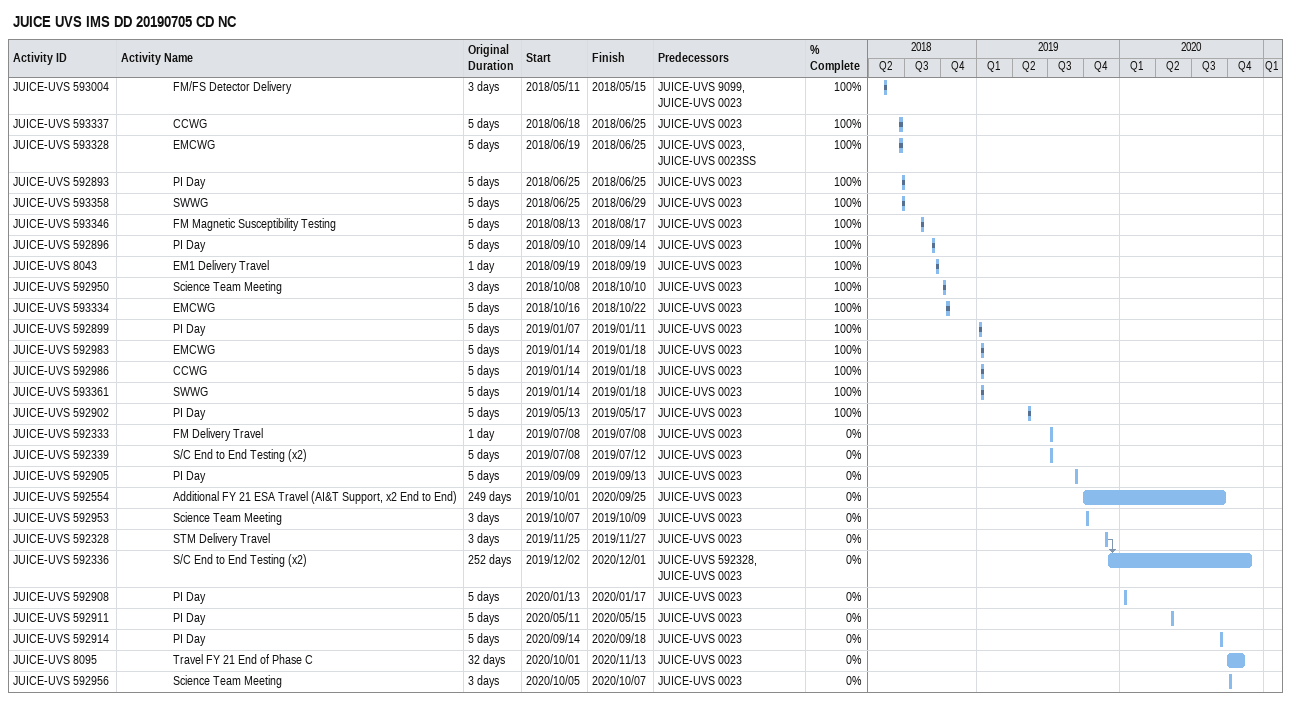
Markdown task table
JUICE UVS IMS DD 20190705 CD NC

| ID | Level | Task | Original duration | Start | Finish | Predecessors | % complete |
|---|---|---|---|---|---|---|---|
| JUICE-UVS 593004 | 5 | FM/FS Detector Delivery | 3d | 2018-05-11 | 2018-05-15 | JUICE-UVS 9099, JUICE-UVS 0023 | 100 |
| JUICE-UVS 593337 | 5 | CCWG | 5d | 2018-06-18 | 2018-06-25 | JUICE-UVS 0023 | 100 |
| JUICE-UVS 593328 | 5 | EMCWG | 5d | 2018-06-19 | 2018-06-25 | JUICE-UVS 0023, JUICE-UVS 0023SS | 100 |
| JUICE-UVS 592893 | 5 | PI Day | 5d | 2018-06-25 | 2018-06-25 | JUICE-UVS 0023 | 100 |
| JUICE-UVS 593358 | 5 | SWWG | 5d | 2018-06-25 | 2018-06-29 | JUICE-UVS 0023 | 100 |
| JUICE-UVS 593346 | 5 | FM Magnetic Susceptibility Testing | 5d | 2018-08-13 | 2018-08-17 | JUICE-UVS 0023 | 100 |
| JUICE-UVS 592896 | 5 | PI Day | 5d | 2018-09-10 | 2018-09-14 | JUICE-UVS 0023 | 100 |
| JUICE-UVS 8043 | 5 | EM1 Delivery Travel | 1d | 2018-09-19 | 2018-09-19 | JUICE-UVS 0023 | 100 |
| JUICE-UVS 592950 | 5 | Science Team Meeting | 3d | 2018-10-08 | 2018-10-10 | JUICE-UVS 0023 | 100 |
| JUICE-UVS 593334 | 5 | EMCWG | 5d | 2018-10-16 | 2018-10-22 | JUICE-UVS 0023 | 100 |
| JUICE-UVS 592899 | 5 | PI Day | 5d | 2019-01-07 | 2019-01-11 | JUICE-UVS 0023 | 100 |
| JUICE-UVS 592983 | 5 | EMCWG | 5d | 2019-01-14 | 2019-01-18 | JUICE-UVS 0023 | 100 |
| JUICE-UVS 592986 | 5 | CCWG | 5d | 2019-01-14 | 2019-01-18 | JUICE-UVS 0023 | 100 |
| JUICE-UVS 593361 | 5 | SWWG | 5d | 2019-01-14 | 2019-01-18 | JUICE-UVS 0023 | 100 |
| JUICE-UVS 592902 | 5 | PI Day | 5d | 2019-05-13 | 2019-05-17 | JUICE-UVS 0023 | 100 |
| JUICE-UVS 592333 | 5 | FM Delivery Travel | 1d | 2019-07-08 | 2019-07-08 | JUICE-UVS 0023 | 0 |
| JUICE-UVS 592339 | 5 | S/C End to End Testing (x2) | 5d | 2019-07-08 | 2019-07-12 | JUICE-UVS 0023 | 0 |
| JUICE-UVS 592905 | 5 | PI Day | 5d | 2019-09-09 | 2019-09-13 | JUICE-UVS 0023 | 0 |
| JUICE-UVS 592554 | 5 | Additional FY 21 ESA Travel (AI&T Support, x2 End to End) | 249d | 2019-10-01 | 2020-09-25 | JUICE-UVS 0023 | 0 |
| JUICE-UVS 592953 | 5 | Science Team Meeting | 3d | 2019-10-07 | 2019-10-09 | JUICE-UVS 0023 | 0 |
| JUICE-UVS 592328 | 5 | STM Delivery Travel | 3d | 2019-11-25 | 2019-11-27 | JUICE-UVS 0023 | 0 |
| JUICE-UVS 592336 | 5 | S/C End to End Testing (x2) | 252d | 2019-12-02 | 2020-12-01 | JUICE-UVS 592328, JUICE-UVS 0023 | 0 |
| JUICE-UVS 592908 | 5 | PI Day | 5d | 2020-01-13 | 2020-01-17 | JUICE-UVS 0023 | 0 |
| JUICE-UVS 592911 | 5 | PI Day | 5d | 2020-05-11 | 2020-05-15 | JUICE-UVS 0023 | 0 |
| JUICE-UVS 592914 | 5 | PI Day | 5d | 2020-09-14 | 2020-09-18 | JUICE-UVS 0023 | 0 |
| JUICE-UVS 8095 | 5 | Travel FY 21 End of Phase C | 32d | 2020-10-01 | 2020-11-13 | JUICE-UVS 0023 | 0 |
| JUICE-UVS 592956 | 5 | Science Team Meeting | 3d | 2020-10-05 | 2020-10-07 | JUICE-UVS 0023 | 0 |
